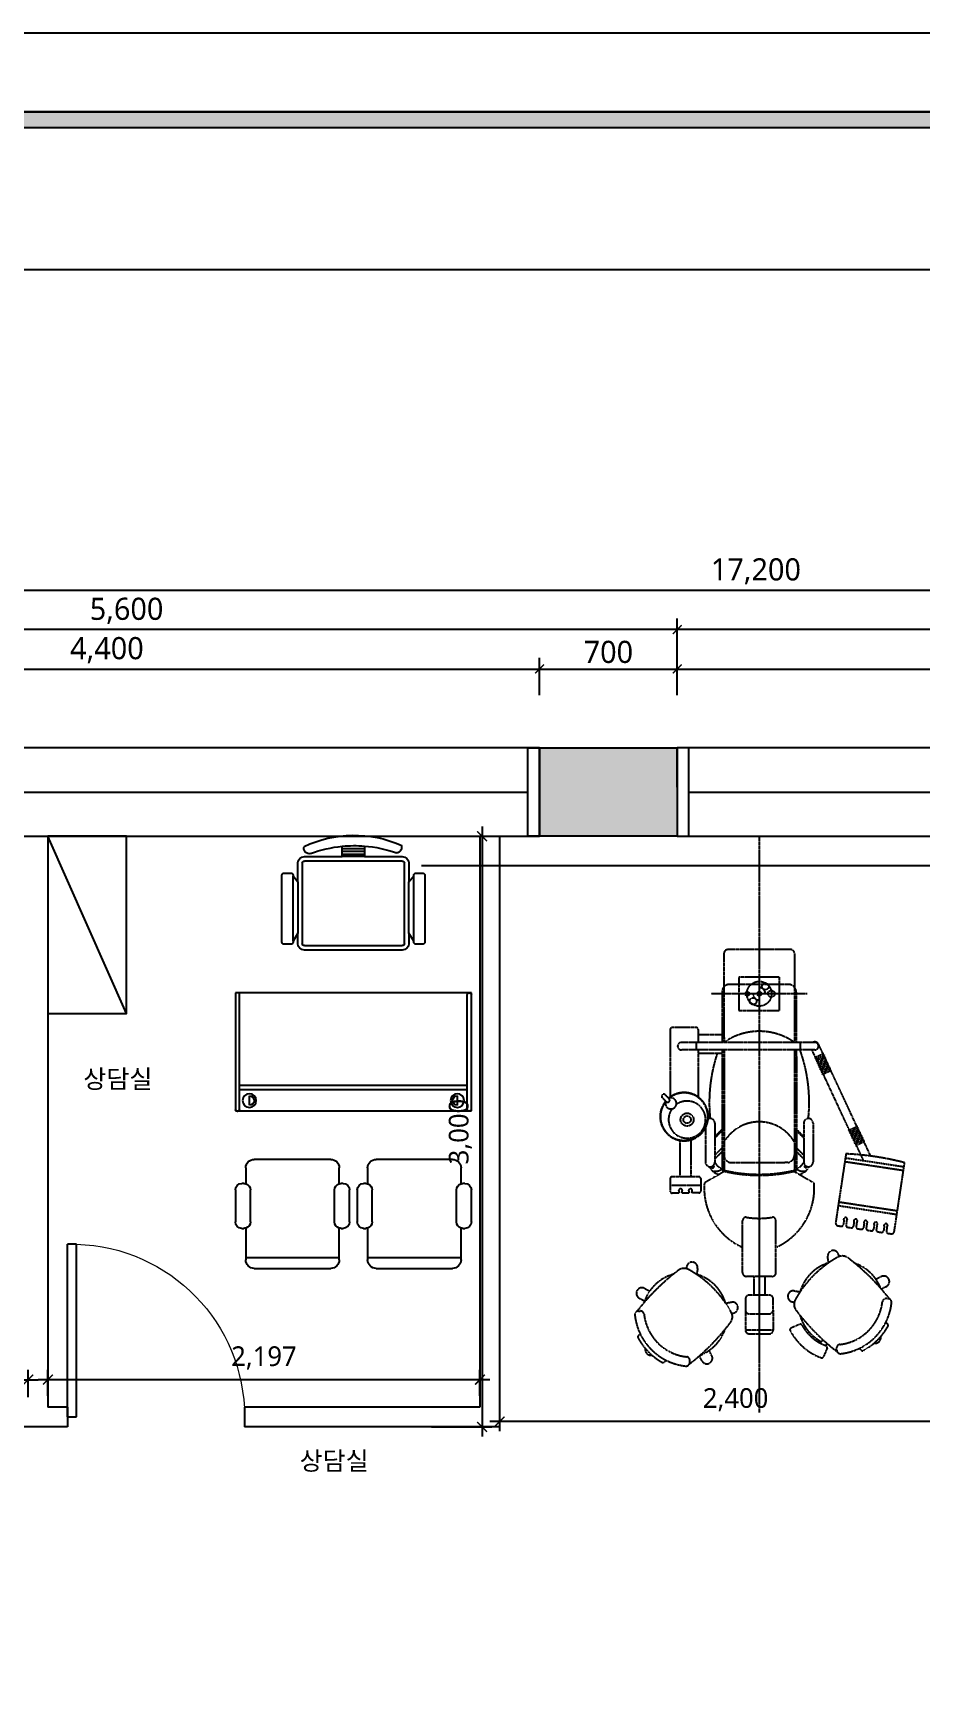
# Model space of a CAD drawing. Header units: metres. Extents: x 11578468 to 47831421, y -58341524 to -14256839.
# Drawn here: x 23752157 to 23756671, y -29064656 to -29056230 of the extents above; entities that cross this region are included whole.
import ezdxf
from ezdxf.enums import TextEntityAlignment as Align

# ---------------------------------------------------------------- set-up
doc = ezdxf.new("R2010")
doc.units = ezdxf.units.M
doc.header["$LTSCALE"] = 50
doc.header["$MEASUREMENT"] = 0
doc.linetypes.add('CENTERX2', pattern=[4, 2.5, -0.5, 0.5, -0.5])
doc.layers.get('0').update_dxf_attribs({"linetype": 'CONTINUOUS'})
doc.layers.get('DEFPOINTS').update_dxf_attribs({"linetype": 'CONTINUOUS'})
for name, color, linetype in [('0-ELC TEXT', 7, 'CONTINUOUS'), ('04_FUR', 6, 'CONTINUOUS'), ('3.기호.계단선', 30, 'CONTINUOUS'), ('FORM(YOURNAME)-1', 1, 'CONTINUOUS'), ('FORM(YOURNAME)-11', 1, 'CONTINUOUS'), ('FUR', 11, 'CONTINUOUS'), ('S-DIM', 7, 'CONTINUOUS'), ('wall', 3, 'CONTINUOUS'), ('WIN', 4, 'CONTINUOUS'), ('WINDOW', 4, 'CONTINUOUS'), ('家具', 251, 'CONTINUOUS'), ('배선', 7, 'CONTINUOUS')]:
    doc.layers.add(name, color=color, linetype=linetype)
for name, color, linetype, lineweight in [('DIM', 7, 'CONTINUOUS', 15), ('ha', 8, 'CONTINUOUS', 5), ('wall2', 3, 'CONTINUOUS', 25)]:
    doc.layers.add(name, color=color, linetype=linetype, lineweight=lineweight)
doc.styles.add('HY 울릉도 L', font='malgun.ttf')
doc.styles.add('N 맑은고딕', font='malgun.ttf')
doc.styles.add('YOURNAME', font='malgun.ttf')
doc.styles.add('맑은 고딕', font='malgun.ttf')
doc.dimstyles.new('JJ IN 45', dxfattribs={"dimscale": 45, "dimtxt": 2.5, "dimasz": 1, "dimexe": 1.25, "dimexo": 1.5, "dimtad": 1, "dimdec": 6, "dimlunit": 6, "dimtxsty": 'N 맑은고딕', "dimblk": 'ARCHTICK', "dimcen": 2.5, "dimclrd": 256, "dimclre": 256, "dimclrt": 256, "dimadec": 0, "dimazin": 0, "dimtfac": 1, "dimtdec": 6, "dimtix": 1, "dimtmove": 0, "dimatfit": 3, "dimldrblk": 'ARCHTICK', "dimfxl": 1, "dimarcsym": 0})
doc.dimstyles.new('사본 50', dxfattribs={"dimscale": 50, "dimtxt": 2, "dimasz": 1, "dimexe": 1, "dimexo": 1, "dimgap": 1, "dimtad": 1, "dimdec": 0, "dimrnd": 0.05, "dimdsep": 46, "dimlunit": 6, "dimtxsty": 'HY 울릉도 L', "dimblk": 'ARCHTICK', "dimcen": 2.5, "dimdle": 1, "dimclrd": 133, "dimclre": 133, "dimclrt": 30, "dimadec": 0, "dimazin": 0, "dimtfac": 1, "dimtdec": 0, "dimtix": 1, "dimtmove": 2, "dimatfit": 3, "dimldrblk": 'ARCHTICK', "dimfxl": 1, "dimlwd": -1, "dimlwe": -1, "dimarcsym": 0})

# ---------------------------------------------------------------- blocks, each defined once
blk = doc.blocks.new('*U357')
at = {"layer": 'WIN', "linetype": 'Continuous'}
blk.add_line((60, -25), (4340, -25), dxfattribs=at)
for points in [[(0, -250), (4400, -250), (4400, 200), (0, 200)], [(0, -250), (60, -250), (60, 200), (0, 200)], [(4400, -250), (4340, -250), (4340, 200), (4400, 200)]]:
    blk.add_lwpolyline(points, close=True, dxfattribs=at)
blk = doc.blocks.new('*U358')
at = {"layer": 'WIN', "linetype": 'Continuous'}
blk.add_line((60, -25), (7040, -25), dxfattribs=at)
for points in [[(0, -250), (7100, -250), (7100, 200), (0, 200)], [(0, -250), (60, -250), (60, 200), (0, 200)], [(7100, -250), (7040, -250), (7040, 200), (7100, 200)]]:
    blk.add_lwpolyline(points, close=True, dxfattribs=at)
blk = doc.blocks.new('_ArchTick')
at = {"color": 0, "linetype": 'ByBlock', "const_width": 0.15}
blk.add_lwpolyline([(-0.5, -0.5), (0.5, 0.5)], dxfattribs=at)
blk = doc.blocks.new('*D398')
at = {"layer": 'DEFPOINTS', "color": 0, "transparency": 16777216}
for p in [(23736002, -29127857), (23731602, -29128057), (23736002, -29128057)]:
    blk.add_point(p, dxfattribs=at)
at = {"layer": 'DIM', "lineweight": -2, "transparency": 16777216}
for p, q in [((23731602, -29127989.5), (23731602, -29127800.8)), ((23731602, -29127857), (23736002, -29127857)), ((23736002, -29127989.5), (23736002, -29127800.8))]:
    blk.add_line(p, q, dxfattribs=at)
at = {"layer": 'DIM', "lineweight": -2, "transparency": 16777216, "xscale": 45, "yscale": 45, "zscale": 45, "rotation": 180}
blk.add_blockref('_ArchTick', (23731602, -29127857), dxfattribs=at)
at = {"layer": 'DIM', "lineweight": -2, "transparency": 16777216, "xscale": 45, "yscale": 45, "zscale": 45}
blk.add_blockref('_ArchTick', (23736002, -29127857), dxfattribs=at)
at = {"layer": 'DIM', "transparency": 16777216, "insert": (23733802, -29127761.3), "char_height": 112.5, "attachment_point": 5, "style": 'N 맑은고딕'}
blk.add_mtext('4,400', dxfattribs=at)
blk = doc.blocks.new('*D399')
at = {"layer": 'DEFPOINTS', "color": 0, "transparency": 16777216}
for p in [(23736702, -29127857), (23736002, -29128057), (23736702, -29128057)]:
    blk.add_point(p, dxfattribs=at)
at = {"layer": 'DIM', "lineweight": -2, "transparency": 16777216}
for p, q in [((23736002, -29127989.5), (23736002, -29127800.8)), ((23736002, -29127857), (23736702, -29127857)), ((23736702, -29127989.5), (23736702, -29127800.8))]:
    blk.add_line(p, q, dxfattribs=at)
at = {"layer": 'DIM', "lineweight": -2, "transparency": 16777216, "xscale": 45, "yscale": 45, "zscale": 45, "rotation": 180}
blk.add_blockref('_ArchTick', (23736002, -29127857), dxfattribs=at)
at = {"layer": 'DIM', "lineweight": -2, "transparency": 16777216, "xscale": 45, "yscale": 45, "zscale": 45}
blk.add_blockref('_ArchTick', (23736702, -29127857), dxfattribs=at)
at = {"layer": 'DIM', "transparency": 16777216, "insert": (23736352, -29127770.8), "char_height": 112.5, "attachment_point": 5, "style": 'N 맑은고딕'}
blk.add_mtext('700', dxfattribs=at)
blk = doc.blocks.new('*D400')
at = {"layer": 'DEFPOINTS', "color": 0, "transparency": 16777216}
for p in [(23743802, -29127857), (23736702, -29128057), (23743802, -29128057)]:
    blk.add_point(p, dxfattribs=at)
at = {"layer": 'DIM', "lineweight": -2, "transparency": 16777216}
for p, q in [((23736702, -29127989.5), (23736702, -29127800.8)), ((23736702, -29127857), (23743802, -29127857)), ((23743802, -29127989.5), (23743802, -29127800.8))]:
    blk.add_line(p, q, dxfattribs=at)
at = {"layer": 'DIM', "lineweight": -2, "transparency": 16777216, "xscale": 45, "yscale": 45, "zscale": 45, "rotation": 180}
blk.add_blockref('_ArchTick', (23736702, -29127857), dxfattribs=at)
at = {"layer": 'DIM', "lineweight": -2, "transparency": 16777216, "xscale": 45, "yscale": 45, "zscale": 45}
blk.add_blockref('_ArchTick', (23743802, -29127857), dxfattribs=at)
at = {"layer": 'DIM', "transparency": 16777216, "insert": (23740252, -29127761), "char_height": 112.5, "attachment_point": 5, "style": 'N 맑은고딕'}
blk.add_mtext('7,100', dxfattribs=at)
blk = doc.blocks.new('*D403')
at = {"layer": 'DEFPOINTS', "color": 0, "transparency": 16777216}
for p in [(23736702, -29127657), (23736702, -29128057), (23745702, -29128057)]:
    blk.add_point(p, dxfattribs=at)
at = {"layer": 'DIM', "lineweight": -2, "transparency": 16777216}
for p, q in [((23736702, -29127989.5), (23736702, -29127600.8)), ((23745702, -29127989.5), (23745702, -29127600.8)), ((23745702, -29127657), (23736702, -29127657))]:
    blk.add_line(p, q, dxfattribs=at)
at = {"layer": 'DIM', "lineweight": -2, "transparency": 16777216, "xscale": 45, "yscale": 45, "zscale": 45, "rotation": 180}
blk.add_blockref('_ArchTick', (23736702, -29127657), dxfattribs=at)
at = {"layer": 'DIM', "lineweight": -2, "transparency": 16777216, "xscale": 45, "yscale": 45, "zscale": 45}
blk.add_blockref('_ArchTick', (23745702, -29127657), dxfattribs=at)
at = {"layer": 'DIM', "transparency": 16777216, "insert": (23741202, -29127561.3), "char_height": 112.5, "attachment_point": 5, "style": 'N 맑은고딕'}
blk.add_mtext('9,000', dxfattribs=at)
blk = doc.blocks.new('*D404')
at = {"layer": 'DEFPOINTS', "color": 0, "transparency": 16777216}
for p in [(23731102, -29127657), (23731102, -29128057), (23736702, -29128057)]:
    blk.add_point(p, dxfattribs=at)
at = {"layer": 'DIM', "lineweight": -2, "transparency": 16777216}
for p, q in [((23731102, -29127989.5), (23731102, -29127600.8)), ((23736702, -29127989.5), (23736702, -29127600.8)), ((23736702, -29127657), (23731102, -29127657))]:
    blk.add_line(p, q, dxfattribs=at)
at = {"layer": 'DIM', "lineweight": -2, "transparency": 16777216, "xscale": 45, "yscale": 45, "zscale": 45, "rotation": 180}
blk.add_blockref('_ArchTick', (23731102, -29127657), dxfattribs=at)
at = {"layer": 'DIM', "lineweight": -2, "transparency": 16777216, "xscale": 45, "yscale": 45, "zscale": 45}
blk.add_blockref('_ArchTick', (23736702, -29127657), dxfattribs=at)
at = {"layer": 'DIM', "transparency": 16777216, "insert": (23733902, -29127561.3), "char_height": 112.5, "attachment_point": 5, "style": 'N 맑은고딕'}
blk.add_mtext('5,600', dxfattribs=at)
blk = doc.blocks.new('*D406')
at = {"layer": 'DEFPOINTS', "color": 0, "transparency": 16777216}
for p in [(23745702, -29127457), (23728502, -29128057), (23745702, -29128057)]:
    blk.add_point(p, dxfattribs=at)
at = {"layer": 'DIM', "lineweight": -2, "transparency": 16777216}
for p, q in [((23728502, -29127989.5), (23728502, -29127400.8)), ((23728502, -29127457), (23745702, -29127457)), ((23745702, -29127989.5), (23745702, -29127400.8))]:
    blk.add_line(p, q, dxfattribs=at)
at = {"layer": 'DIM', "lineweight": -2, "transparency": 16777216, "xscale": 45, "yscale": 45, "zscale": 45, "rotation": 180}
blk.add_blockref('_ArchTick', (23728502, -29127457), dxfattribs=at)
at = {"layer": 'DIM', "lineweight": -2, "transparency": 16777216, "xscale": 45, "yscale": 45, "zscale": 45}
blk.add_blockref('_ArchTick', (23745702, -29127457), dxfattribs=at)
at = {"layer": 'DIM', "transparency": 16777216, "insert": (23737102, -29127361), "char_height": 112.5, "attachment_point": 5, "style": 'N 맑은고딕'}
blk.add_mtext('17,200', dxfattribs=at)
blk = doc.blocks.new('FORM-ELEVATION')
at = {"layer": 'FORM(YOURNAME)-11'}
h = blk.add_hatch(color=256, dxfattribs=at)
h.dxf.hatch_style = 1
h.paths.add_polyline_path([(-10309, 35708), (71691, 35708), (71691, 35508), (-10309, 35508)])
h.paths.add_polyline_path([(-10309, -21492), (71691, -21492), (71691, -21692), (-10309, -21692)])
at = {"layer": 'DEFPOINTS', "color": 158}
blk.add_lwpolyline([(-10309, -21692), (71691, -21692), (71691, 35708), (-10309, 35708)], close=True, dxfattribs=at)
at = {"layer": 'DEFPOINTS'}
blk.add_lwpolyline([(-8309, 33708), (61071, 33708), (61071, -19692), (-8309, -19692)], close=True, dxfattribs=at)
at = {"layer": 'FORM(YOURNAME)-11', "color": 250}
blk.add_lwpolyline([(-11309, -22692), (72691, -22692), (72691, 36708), (-11309, 36708)], close=True, dxfattribs=at)
at = {"layer": 'FORM(YOURNAME)-11'}
blk.add_lwpolyline([(-10309, 35708), (71691, 35708), (71691, 35508), (-10309, 35508)], close=True, dxfattribs=at)
at = {"layer": 'FORM(YOURNAME)-11', "color": 3, "style": 'YOURNAME'}
for tag, height, p in [('1', 451, (71041, -1219)), ('2', 451, (71041, -1863)), ('3', 451, (71041, -3150)), ('4', 451, (71041, -5081)), ('5', 515, (71041, -7398)), ('6', 515, (71041, -9650)), ('7', 515, (71041, -11903)), ('8', 515, (71041, -14155)), ('9', 515, (71041, -16408)), ('10', 515, (66791, -18596)), ('11', 515, (71041, -18660)), ('12', 515, (66791, -20848)), ('13', 515, (71041, -20848))]:
    blk.add_attdef(tag, text='', height=height, dxfattribs=at).set_placement(p, align=Align.MIDDLE_RIGHT)
blk = doc.blocks.new('*D572')
at = {"layer": 'DEFPOINTS', "color": 0, "ltscale": 10, "transparency": 16777216}
for p in [(23754132.3, -29060309.9), (23754132.3, -29063309.9), (23754440, -29063309.9)]:
    blk.add_point(p, dxfattribs=at)
at = {"layer": 'S-DIM', "color": 133, "ltscale": 10, "transparency": 16777216}
for p, q in [((23754440, -29060259.9), (23754440, -29063359.9)), ((23754182.3, -29060309.9), (23754490, -29060309.9)), ((23754182.3, -29063309.9), (23754490, -29063309.9))]:
    blk.add_line(p, q, dxfattribs=at)
at = {"layer": 'S-DIM', "color": 133, "ltscale": 10, "transparency": 16777216, "xscale": 50, "yscale": 50, "zscale": 50}
for p, rotation in [((23754440, -29060309.9), 90), ((23754440, -29063309.9), 270)]:
    blk.add_blockref('_ArchTick', p, dxfattribs=dict(at, rotation=rotation))
at = {"layer": 'S-DIM', "color": 30, "ltscale": 10, "transparency": 16777216, "insert": (23754329.9, -29061809.9), "char_height": 100, "attachment_point": 5, "rotation": 90, "style": 'HY 울릉도 L'}
blk.add_mtext('3,000', dxfattribs=at)
blk = doc.blocks.new('$DorLib2D$00000001')
for p, q in [((0.45, 0.975), (0.5, 0.975)), ((0.45, 0), (0.45, 0.975)), ((0.5, 0), (0.5, 0.975)), ((0.5, 0), (0.45, 0))]:
    blk.add_line(p, q)
at = {"lineweight": 13}
blk.add_arc((0.475, 0), 0.975, 91.46928, 180, dxfattribs=at)
blk = doc.blocks.new('$plan$00002539')
at = {"layer": 'FUR', "color": 251}
for p, q in [((581.9, 600), (970.6, 600)), ((1201.4, 600), (1590.1, 600)), ((538.4, 395.7), (538.4, 556.6)), ((538.4, 545.7), (1014.1, 545.7)), ((1014.1, 556.6), (1014.1, 395.7)), ((1157.9, 395.7), (1157.9, 556.6)), ((1157.9, 545.7), (1633.6, 545.7)), ((1633.6, 556.6), (1633.6, 395.7)), ((486, 201.5), (486, 364.4)), ((518.6, 396.9), (529.4, 396.9)), ((562, 364.4), (562, 201.5)), ((990.5, 364.4), (990.5, 201.5)), ((1023.1, 396.9), (1033.9, 396.9)), ((1066.5, 364.4), (1066.5, 201.5)), ((1105.5, 201.5), (1105.5, 364.4)), ((1138.1, 396.9), (1148.9, 396.9)), ((1181.5, 364.4), (1181.5, 201.5)), ((1610, 364.4), (1610, 201.5)), ((1642.6, 396.9), (1653.4, 396.9)), ((1686, 364.4), (1686, 201.5)), ((529.4, 168.9), (518.6, 168.9)), ((538.4, 89.6), (538.4, 170.2)), ((1014.1, 170.2), (1014.1, 89.6)), ((1033.9, 168.9), (1023.1, 168.9)), ((1023.1, 168.9), (1023.1, 168.9)), ((1148.9, 168.9), (1138.1, 168.9)), ((1157.9, 89.6), (1157.9, 170.2)), ((1633.6, 170.2), (1633.6, 89.6)), ((1653.4, 168.9), (1642.6, 168.9)), ((970.6, 46.2), (581.9, 46.2)), ((1590.1, 46.2), (1201.4, 46.2)), ((485.9, -800), (485.9, -200)), ((485.9, -200), (1685.9, -200)), ((494.6, -199), (499, -199)), ((507.6, -207.7), (507.6, -799)), ((557.3, -228.3), (557.3, -276.1)), ((1614.6, -228.3), (1614.6, -276.1)), ((1664.2, -207.7), (1664.2, -790.3)), ((1677.2, -199), (1672.9, -199)), ((1685.9, -200), (1685.9, -800)), ((507.6, -308.6), (1664.2, -308.6)), ((507.6, -330.3), (1664.2, -330.3)), ((582.8, -800), (485.9, -800)), ((582.8, -800), (485.9, -800)), ((1685.9, -800), (582.8, -800)), ((582.8, -800), (582.8, -800)), ((1672.9, -799), (1677.2, -799)), ((722.5, -1057.8), (722.5, -1396.9)), ((767.7, -1046.5), (733.8, -1046.5)), ((779, -1061.9), (779, -1057.8)), ((803.3, -1102), (779, -1061.9)), ((779, -1061.9), (779, -1393.5)), ((803.3, -1050.7), (803.3, -1102)), ((825.9, -1457.7), (825.9, -1050.7)), ((1334.6, -1016.8), (837.2, -1016.8)), ((837.2, -1039.4), (1334.6, -1039.4)), ((1345.9, -1050.7), (1345.9, -1457.7)), ((1368.5, -1102), (1368.5, -1050.7)), ((1392.9, -1061.9), (1368.5, -1102)), ((1392.9, -1057.8), (1392.9, -1061.9)), ((1392.9, -1061.9), (1392.9, -1393.5)), ((1438.1, -1046.5), (1404.2, -1046.5)), ((1449.4, -1396.9), (1449.4, -1057.8)), ((803.3, -1363.5), (803.3, -1102)), ((1368.5, -1102), (1368.5, -1363.5)), ((733.8, -1408.2), (767.7, -1408.2)), ((779, -1393.5), (803.3, -1363.5)), ((779, -1396.9), (779, -1393.5)), ((803.3, -1363.5), (803.3, -1457.7)), ((1368.5, -1457.7), (1368.5, -1363.5)), ((1368.5, -1363.5), (1392.9, -1393.5)), ((1392.9, -1393.5), (1392.9, -1396.9)), ((1404.2, -1408.2), (1438.1, -1408.2)), ((1334.6, -1469), (837.2, -1469)), ((837.2, -1491.6), (1029.3, -1491.6)), ((1142.6, -1491.6), (1029.3, -1491.6)), ((1029.3, -1491.6), (1029.3, -1544.5)), ((1142.6, -1503.1), (1029.3, -1503.1)), ((1142.6, -1545.4), (1142.6, -1491.6)), ((1142.6, -1491.6), (1334.6, -1491.6)), ((1142.6, -1518.5), (1029.3, -1518.5)), ((1142.6, -1531.5), (1029.3, -1531.5))]:
    blk.add_line(p, q, dxfattribs=at)
for centre in [(557.3, -252.2), (1614.6, -252.2)]:
    blk.add_circle(centre, 34.7, dxfattribs=at)
for centre, radius, start, end in [((581.9, 556.6), 43.4, 90, 180), ((970.6, 556.6), 43.4, 0, 90), ((1201.4, 556.6), 43.4, 90, 180), ((1590.1, 556.6), 43.4, 0, 90), ((518.6, 364.4), 32.6, 90, 180), ((529.4, 364.4), 32.6, 73.9721, 90), ((529.4, 364.4), 32.6, 0, 73.9721), ((1023.1, 364.4), 32.6, 106.0279, 180), ((1023.1, 364.4), 32.6, 90, 106.0279), ((1033.9, 364.4), 32.6, 0, 90), ((1138.1, 364.4), 32.6, 90, 180), ((1148.9, 364.4), 32.6, 73.9721, 90), ((1148.9, 364.4), 32.6, 0, 73.9721), ((1642.6, 364.4), 32.6, 106.0279, 180), ((1642.6, 364.4), 32.6, 90, 106.0279), ((1653.4, 364.4), 32.6, 0, 90), ((518.6, 201.5), 32.6, 180, 270), ((529.4, 201.5), 32.6, 270, 286.0279), ((529.4, 201.5), 32.6, 286.0279, 0), ((1023.1, 201.5), 32.6, 180, 253.9721), ((1023.1, 201.5), 32.6, 253.9721, 270), ((1033.9, 201.5), 32.6, 270, 0), ((1138.1, 201.5), 32.6, 180, 270), ((1148.9, 201.5), 32.6, 270, 286.0279), ((1148.9, 201.5), 32.6, 286.0279, 0), ((1642.6, 201.5), 32.6, 180, 253.9721), ((1642.6, 201.5), 32.6, 253.9721, 270), ((1653.4, 201.5), 32.6, 270, 0), ((581.9, 89.6), 43.4, 180, 270), ((970.6, 89.6), 43.4, 270, 0), ((1201.4, 89.6), 43.4, 180, 270), ((1590.1, 89.6), 43.4, 270, 0), ((494.6, -207.7), 8.69, 90, 180), ((499, -207.7), 8.69, 0, 90), ((557.3, -252.2), 23.9, 270, 90), ((1614.6, -252.2), 23.9, 90, 270), ((1672.9, -207.7), 8.69, 90, 180), ((1677.2, -207.7), 8.69, 0, 90), ((1672.9, -790.3), 8.69, 180, 270), ((1677.2, -790.3), 8.69, 270, 0), ((733.8, -1057.8), 11.3, 90, 180), ((767.7, -1057.8), 11.3, 0, 90), ((837.2, -1050.7), 33.9, 90, 180), ((837.2, -1050.7), 11.3, 90, 180), ((1334.6, -1050.7), 33.9, 0, 90), ((1334.6, -1050.7), 11.3, 0, 90), ((1404.2, -1057.8), 11.3, 90, 180), ((1438.1, -1057.8), 11.3, 0, 90), ((733.8, -1396.9), 11.3, 180, 270), ((767.7, -1396.9), 11.3, 270, 0), ((1404.2, -1396.9), 11.3, 180, 270), ((1438.1, -1396.9), 11.3, 270, 0), ((837.2, -1457.7), 33.9, 180, 270), ((837.2, -1457.7), 11.3, 180, 270), ((862.3, -1535.1), 28.4, 77.62575, 197.80474), ((1091.3, -907.2), 640.3, 249.62367, 264.44455), ((1091.3, -907.2), 640.3, 274.59443, 289.50859), ((1304.2, -1537.9), 27.2, 332.46732, 88.06456), ((1334.6, -1457.7), 33.9, 270, 0), ((1334.6, -1457.7), 11.3, 270, 0), ((1089.1, -999), 601, 245.0156, 293.44692), ((1091.3, -907.2), 640.3, 264.44455, 274.59443)]:
    blk.add_arc(centre, radius, start, end, dxfattribs=at)
blk = doc.blocks.new('*D558')
at = {"layer": 'DEFPOINTS', "color": 0, "ltscale": 10, "transparency": 16777216}
for p in [(23752132.3, -29063070.4), (23749932.3, -29063209.9), (23752132.3, -29063209.9)]:
    blk.add_point(p, dxfattribs=at)
at = {"layer": 'wall2', "color": 133, "ltscale": 10, "transparency": 16777216}
for p, q in [((23749882.3, -29063070.4), (23752182.3, -29063070.4)), ((23749932.3, -29063159.9), (23749932.3, -29063020.4)), ((23752132.3, -29063159.9), (23752132.3, -29063020.4))]:
    blk.add_line(p, q, dxfattribs=at)
at = {"layer": 'wall2', "color": 133, "ltscale": 10, "transparency": 16777216, "xscale": 50, "yscale": 50, "zscale": 50, "rotation": 180}
blk.add_blockref('_ArchTick', (23749932.3, -29063070.4), dxfattribs=at)
at = {"layer": 'wall2', "color": 133, "ltscale": 10, "transparency": 16777216, "xscale": 50, "yscale": 50, "zscale": 50}
blk.add_blockref('_ArchTick', (23752132.3, -29063070.4), dxfattribs=at)
at = {"layer": 'wall2', "color": 30, "ltscale": 10, "transparency": 16777216, "insert": (23751032.3, -29062960.4), "char_height": 100, "attachment_point": 5, "style": 'HY 울릉도 L'}
blk.add_mtext('2,200', dxfattribs=at)
blk = doc.blocks.new('*D559')
at = {"layer": 'DEFPOINTS', "color": 0, "ltscale": 10, "transparency": 16777216}
for p in [(23752232.3, -29063070.4), (23752232.3, -29063202.6), (23754429.3, -29063202.6)]:
    blk.add_point(p, dxfattribs=at)
at = {"layer": 'wall2', "color": 133, "ltscale": 10, "transparency": 16777216}
for p, q in [((23754479.3, -29063070.4), (23752182.3, -29063070.4)), ((23752232.3, -29063152.6), (23752232.3, -29063020.4)), ((23754429.3, -29063152.6), (23754429.3, -29063020.4))]:
    blk.add_line(p, q, dxfattribs=at)
at = {"layer": 'wall2', "color": 133, "ltscale": 10, "transparency": 16777216, "xscale": 50, "yscale": 50, "zscale": 50, "rotation": 180}
blk.add_blockref('_ArchTick', (23752232.3, -29063070.4), dxfattribs=at)
at = {"layer": 'wall2', "color": 133, "ltscale": 10, "transparency": 16777216, "xscale": 50, "yscale": 50, "zscale": 50}
blk.add_blockref('_ArchTick', (23754429.3, -29063070.4), dxfattribs=at)
at = {"layer": 'wall2', "color": 30, "ltscale": 10, "transparency": 16777216, "insert": (23753330.8, -29062960.1), "char_height": 100, "attachment_point": 5, "style": 'HY 울릉도 L'}
blk.add_mtext('2,197', dxfattribs=at)
blk = doc.blocks.new('rtyutut')
at = {"layer": '家具', "linetype": 'CENTERX2', "ltscale": 0.01}
for p, q in [((425185.6, -946947.7), (425230.6, -946649.4)), ((425204.2, -946950.5), (425249.2, -946652.2)), ((425560, -946699), (425210.5, -946646.3)), ((425409.3, -946981.4), (425454.3, -946683.1)), ((425428, -946984.2), (425472.9, -946685.9)), ((425536.5, -946736), (425558.3, -946739.3)), ((425536.5, -946736), (425540.2, -946736.5)), ((425569.1, -946731.4), (425571.6, -946714.4)), ((425839.5, -946739.3), (425851.3, -946762.1)), ((425901.3, -946730.7), (425900.9, -946740.2)), ((426021.3, -946742.2), (426030.4, -946733.1)), ((425177.3, -946818.5), (424609, -947083.5)), ((425526.7, -946801.3), (425530.3, -946801.8)), ((425526.7, -946801.3), (425548.5, -946804.6)), ((425528.8, -946787.3), (425532.4, -946787.8)), ((425528.8, -946787.3), (425550.6, -946790.6)), ((425534.4, -946750), (425556.2, -946753.3)), ((425534.4, -946750), (425538, -946750.5)), ((425553.6, -946833.9), (425556.4, -946815.3)), ((425561.3, -946782.7), (425564.2, -946764)), ((425789.2, -946765.2), (425803, -946792)), ((425195.2, -946857), (424636.8, -947117.4)), ((425046, -946931.8), (425024, -946884.8)), ((425054.5, -946927.8), (425032.6, -946880.8)), ((425063.1, -946923.8), (425041.1, -946876.8)), ((425071.6, -946919.8), (425049.7, -946872.8)), ((425080.1, -946915.8), (425058.2, -946868.8)), ((425088.7, -946911.9), (425066.8, -946864.9)), ((425097.2, -946907.9), (425075.3, -946860.9)), ((425105.8, -946903.9), (425083.9, -946856.9)), ((425114.3, -946899.9), (425092.4, -946852.9)), ((425122.9, -946895.9), (425101, -946848.9)), ((425511.3, -946903.8), (425514.9, -946904.4)), ((425511.3, -946903.8), (425533, -946907.1)), ((425513.4, -946889.8), (425517, -946890.4)), ((425513.4, -946889.8), (425535.1, -946893.1)), ((425519, -946852.5), (425522.6, -946853.1)), ((425519, -946852.5), (425540.8, -946855.8)), ((425521.1, -946838.6), (425524.7, -946839.1)), ((425521.1, -946838.6), (425542.9, -946841.9)), ((425545.9, -946885.2), (425548.7, -946866.6)), ((426153.5, -946876.7), (426162.7, -946867.5)), ((425165.6, -946944.7), (425515, -946997.4)), ((425503.5, -946955.1), (425507.1, -946955.6)), ((425503.5, -946955.1), (425525.3, -946958.4)), ((425505.6, -946941.1), (425509.2, -946941.7)), ((425505.6, -946941.1), (425527.4, -946944.4)), ((425530.8, -946985.1), (425533.2, -946969.1)), ((425538.1, -946936.5), (425541, -946917.9)), ((425687.3, -946980.6), (425680.2, -946981.7)), ((426162.6, -946992.1), (426153.2, -946992.5)), ((424676.4, -947104.1), (424654.4, -947057.1)), ((424684.9, -947100.1), (424663, -947053.1)), ((424693.5, -947096.2), (424671.5, -947049.2)), ((424702, -947092.2), (424680.1, -947045.2)), ((424710.5, -947088.2), (424688.6, -947041.2)), ((424719.1, -947084.2), (424697.2, -947037.2)), ((424727.6, -947080.2), (424705.7, -947033.2)), ((424736.2, -947076.2), (424714.3, -947029.2)), ((424744.7, -947072.3), (424722.8, -947025.3)), ((424753.3, -947068.3), (424731.4, -947021.3)), ((424761.8, -947064.3), (424739.9, -947017.3)), ((425719, -947032.7), (425689.3, -947037.6)), ((426126.3, -947076.7), (426111.5, -947061.9)), ((426138.8, -947049.1), (426129.6, -947040)), ((426139.9, -947045.9), (426131.2, -947041.5)), ((426152.5, -947040.6), (426195.9, -947059.2)), ((424352.1, -947142), (424352.1, -947629.2)), ((424599.1, -947102.7), (424599.1, -947781.6)), ((424636.8, -947102.7), (424636.8, -947781.6)), ((425009.3, -947112.2), (425207.3, -947112.2)), ((425009.3, -947159.3), (425207.3, -947159.3)), ((425040.4, -947197), (425078.1, -947159.3)), ((425047.1, -947197), (425084.8, -947159.3)), ((425134.7, -947197), (425172.4, -947159.3)), ((425153.6, -947197), (425191.3, -947159.3)), ((425254.1, -947208.8), (425313.1, -947106.6)), ((426114.5, -947096.5), (426106, -947092.2)), ((424127.7, -947225.3), (424127.7, -947545.9)), ((424146.5, -947206.5), (424314.2, -947206.5)), ((424304.9, -947230.5), (424304.9, -947541)), ((424314.2, -947206.5), (424599.1, -947206.5)), ((424344.5, -947197), (424599.1, -947197)), ((424599.1, -947178.2), (424636.8, -947178.2)), ((424636.8, -947197), (425251.3, -947197)), ((424636.8, -947206.5), (425104.7, -947206.5)), ((425104.7, -947206.5), (425248.7, -947206.5)), ((425210.1, -947240.1), (425210.1, -947531.3)), ((425861.5, -947208.2), (425866, -947178.4)), ((425917.4, -947216.8), (425918.8, -947207.6)), ((426031.6, -947180.5), (426050.3, -947223.9)), ((424436.9, -947281.9), (424267.2, -947281.9)), ((424267.2, -947281.9), (424267.2, -947489.3)), ((424352.1, -947291.3), (424352.1, -947480)), ((424436.9, -947489.3), (424436.9, -947281.9)), ((425768.8, -947300.8), (425505.5, -947300.8)), ((425787.6, -947319.6), (425787.6, -947451.6)), ((425958.7, -947314.9), (425902.1, -947314.9)), ((425958.7, -947314.9), (426060.6, -947314.9)), ((426060.6, -947314.9), (426060.6, -947456.3)), ((423552.1, -947385.6), (426478.9, -947385.6)), ((424257.7, -947385.6), (424446.4, -947385.6)), ((425502.3, -947385.6), (426059.5, -947385.6)), ((425787.6, -947357.3), (425883.3, -947357.3)), ((425787.6, -947413.9), (425883.3, -947413.9)), ((425883.3, -947333.8), (425883.3, -947437.5)), ((425977.6, -947437.5), (425977.6, -947333.8)), ((426079.5, -947437.5), (426079.5, -947333.8)), ((424267.2, -947489.3), (424436.9, -947489.3)), ((425768.8, -947470.5), (425505.5, -947470.5)), ((425902.1, -947456.3), (425958.7, -947456.3)), ((425958.7, -947456.3), (426060.6, -947456.3)), ((424146.5, -947564.8), (424312, -947564.8)), ((424312, -947564.8), (424599.1, -947564.8)), ((424336.5, -947574.2), (424599.1, -947574.2)), ((424561.4, -947574.2), (424561.4, -947696.8)), ((424636.8, -947564.8), (425104.7, -947564.8)), ((424636.8, -947574.2), (425251.3, -947574.2)), ((424655.7, -947574.2), (424655.7, -947696.8)), ((425040.4, -947574.2), (425078.1, -947611.9)), ((425047.1, -947574.2), (425084.8, -947611.9)), ((425104.7, -947564.8), (425248.7, -947564.8)), ((425134.7, -947574.2), (425172.4, -947611.9)), ((425153.6, -947574.2), (425191.3, -947611.9)), ((425254.1, -947562.4), (425313.1, -947664.6)), ((425923.3, -947556.9), (425918.5, -947527.1)), ((425975.5, -947525.2), (425974.3, -947518)), ((425009.3, -947611.9), (425207.3, -947611.9)), ((425033.4, -947659.1), (425207.3, -947659.1)), ((426190.8, -947627.1), (426164, -947640.9)), ((424523.7, -947706.2), (424523.7, -947828.8)), ((424533.1, -947696.8), (424599.1, -947696.8)), ((424599.1, -947706.2), (424636.8, -947706.2)), ((424636.8, -947696.8), (424876.2, -947696.8)), ((425093.8, -947732.8), (425281.3, -947732.8)), ((425281.3, -947692.9), (425281.3, -947829.3)), ((425290.7, -947683.4), (425354.6, -947683.2)), ((425326.3, -947683.3), (425326.8, -947838.6)), ((425358.6, -947728.5), (425362.3, -947728.4)), ((425358.7, -947742.6), (425362.3, -947742.6)), ((425364, -947692.6), (425364.1, -947726.5)), ((425364.2, -947744.5), (425364.3, -947777.1)), ((425747.9, -947699.3), (425777.6, -947703.9)), ((426216.7, -947677.4), (426191.5, -947690.4)), ((426225.3, -947739.1), (426215.9, -947738.8)), ((425096.9, -947789.4), (425281.3, -947789.4)), ((425358.8, -947779), (425362.4, -947779)), ((425358.8, -947793.1), (425362.5, -947793.1)), ((425364.4, -947795), (425364.5, -947828.9)), ((425739.3, -947755.3), (425748.4, -947756.7)), ((424533.1, -947838.2), (424876.2, -947838.2)), ((424885.1, -947844), (424865.1, -947864)), ((424899.8, -947858.7), (424879.7, -947878.7)), ((425290.8, -947838.8), (425355.1, -947838.4)), ((426213.9, -947859.2), (426222.9, -947868.2)), ((425848.4, -947969.5), (425862.2, -947942.7)), ((425898.7, -947995.4), (425912.5, -947968.6)), ((425964, -948000.5), (425963.6, -947991)), ((426079.4, -947991.4), (426088.5, -948000.6))]:
    blk.add_line(p, q, dxfattribs=at)
for centre, radius in [((424352.1, -947385.6), 62.9), ((424352.1, -947324.3), 17.2), ((424314.3, -947354.5), 17.2), ((424352.1, -947385.6), 10.8), ((424389.8, -947416.7), 17.2), ((424352.1, -947446.9), 10.8), ((424991.3, -947752.5), 33), ((424991.3, -947752.5), 18.9)]:
    blk.add_circle(centre, radius, dxfattribs=at)
for centre, radius, start, end in [((426584.6, -947006.1), 1420.4, 165.32787, 177.52206), ((425529.3, -946742.1), 9.43, 39.98277, 302.80201), ((425559.8, -946730), 9.43, 261.38458, 351.42497), ((425557.6, -946712.9), 14.1, 354.07747, 79.98935), ((426595.6, -947616.8), 1130.8, 127.74452, 142.89408), ((425814.4, -946752.3), 28.3, 27.26154, 207.26154), ((425919.7, -946741), 18.9, 177.64231, 263.54627), ((425920.1, -946731.5), 18.9, 83.68774, 177.64231), ((425890.1, -947003.3), 292.3, 6.31226, 83.68774), ((426037, -946739.8), 9.43, 60.84732, 135), ((425890.1, -947003.3), 311.2, 28.17646, 60.84732), ((425521.6, -946793.3), 9.43, 39.98277, 302.80201), ((425547.1, -946813.9), 9.43, 351.42497, 81.38458), ((425552, -946781.3), 9.43, 261.38458, 351.42497), ((425554.8, -946762.6), 9.43, 351.42497, 81.38458), ((425926.7, -946970.2), 216.9, 112.58069, 160.91759), ((425890.1, -947003.3), 245.2, 6.45373, 83.54627), ((426099.2, -946796), 28.3, 348.68025, 100.79535), ((425506.2, -946895.9), 9.43, 39.98277, 302.80201), ((425513.9, -946844.6), 9.43, 39.98277, 302.80201), ((425531.6, -946916.4), 9.43, 351.42497, 81.38458), ((425536.6, -946883.8), 9.43, 261.38457, 351.42497), ((425539.4, -946865.2), 9.43, 351.42497, 81.38458), ((425544.3, -946832.5), 9.43, 261.38458, 351.42497), ((426156, -946860.8), 9.43, 315, 28.17646), ((425498.4, -946947.2), 9.43, 39.98277, 302.80201), ((425516.8, -946983.3), 14.1, 262.86059, 352.86026), ((425523.9, -946967.7), 9.43, 351.42497, 81.38459), ((425528.8, -946935.1), 9.43, 261.38459, 351.42497), ((425684.7, -947009.6), 28.3, 99.26154, 279.26154), ((425731.4, -946963.1), 47.1, 142.89408, 208.79759), ((426173, -946720.4), 551, 208.79759, 241.20241), ((425276.5, -946297.7), 1130.8, 307.10592, 322.25548), ((426152.4, -946973.6), 18.9, 186.45373, 272.35769), ((426161.8, -946973.2), 18.9, 272.35769, 6.31226), ((425926.7, -946970.2), 216.9, 196.72134, 254.08434), ((425926.7, -946970.2), 216.9, 285.58412, 332.67832), ((425926.7, -946970.2), 226.3, 298.81205, 340.41104), ((425926.7, -946970.2), 292.3, 297.89306, 339.79002), ((426148.8, -947049.2), 9.43, 66.68894, 160.41104), ((426192.1, -947067.9), 9.43, 339.79002, 66.68894), ((424618, -947102.7), 21.2, 115, 207.26604), ((424618, -947102.7), 18.9, 90, 180), ((424618, -947102.7), 18.9, 0, 90), ((424904.7, -947924.9), 793.3, 84.13608, 109.73261), ((425009.3, -947135.8), 23.6, 90, 270), ((425207.3, -947135.8), 23.6, 270, 90), ((425177.1, -947220.7), 68.4, 21.36345, 63.76639), ((425229.9, -947149.5), 6.22, 215.42758, 85.87159), ((425203.1, -947195.6), 68.4, 12.06886, 66.20147), ((425207, -947163.4), 46.8, 316.21643, 21.42814), ((425340, -947434), 328.4, 23.9286, 94.69154), ((424146.5, -947225.3), 18.9, 90.00103, 179.99742), ((424345.2, -947237.9), 40.9, 89.0396, 169.48323), ((424854.5, -947385.6), 311.9, 144.94886, 215.05114), ((425210.1, -947385.6), 207.4, 120.27264, 239.72736), ((425169.9, -947247.4), 40.9, 10.31103, 90.9604), ((424487.5, -947385.6), 782, 346.75102, 13.23887), ((424487.5, -947385.6), 786.7, 346.12555, 13.86437), ((425889.4, -947212.5), 28.3, 171.26154, 351.26154), ((425930.3, -947161.9), 47.1, 241.20241, 307.10592), ((426040.3, -947176.7), 9.43, 118.81205, 203.31106), ((426059, -947220.2), 9.43, 203.31106, 297.89306), ((425505.5, -947319.6), 18.9, 90, 180), ((425106.4, -947385.6), 386.6, 349.77841, 10.22159), ((425768.8, -947319.6), 18.9, 0, 90), ((425902.1, -947333.8), 18.9, 90, 180), ((425958.7, -947333.8), 18.9, 0, 90), ((426060.6, -947333.8), 18.9, 0, 90), ((424352.1, -947385.6), 31.5, 90, 180), ((424352.1, -947385.6), 31.5, 270, 0), ((425340, -947337.3), 328.4, 265.30846, 336.0714), ((425505.5, -947451.6), 18.9, 180, 270), ((425768.8, -947451.6), 18.9, 270, 0), ((425902.1, -947437.5), 18.9, 180, 270), ((425946.4, -947522.6), 28.3, 9.26154, 189.26154), ((425958.7, -947437.5), 18.9, 270, 0), ((426060.6, -947437.5), 18.9, 270, 0), ((424146.5, -947545.9), 18.9, 179.99742, 270.00099), ((424340.9, -947538.4), 36.1, 184.11959, 262.95924), ((425169.9, -947523.9), 40.9, 269.0396, 349.58675), ((425177.1, -947550.6), 68.4, 296.23361, 338.63655), ((425207, -947607.8), 46.8, 338.57186, 43.78357), ((426235.7, -948010.9), 551, 118.79759, 151.20241), ((425985.9, -947764.5), 216.9, 106.72134, 164.08434), ((425993, -947569.3), 47.1, 52.89408, 118.79759), ((425339.2, -948433.5), 1130.8, 37.74452, 52.89408), ((425985.9, -947764.5), 216.9, 21.02795, 70.91759), ((424904.7, -946846.4), 793.3, 251.7081, 275.86392), ((424976.3, -947767.5), 122.6, 229.85807, 220.15026), ((424976.3, -947767.5), 120.7, 231.74102, 218.25652), ((424991.3, -947752.5), 94.3, 234.52319, 215.47479), ((425009.3, -947635.5), 23.6, 90, 205.05762), ((425207.3, -947635.5), 23.6, 270, 90), ((425229.9, -947621.8), 6.22, 274.12841, 144.57242), ((425203.1, -947575.6), 68.4, 293.79853, 347.92902), ((426203.8, -947652.2), 28.3, 297.26154, 117.26154), ((424533.1, -947706.2), 9.43, 90, 180), ((425290.7, -947692.9), 9.43, 90.20822, 180), ((425352.4, -947735.5), 9.43, 48.79544, 311.61468), ((425354.6, -947692.6), 9.43, 0.20506, 90.20506), ((425362.3, -947726.6), 1.89, 270.20506, 0.20506), ((425362.3, -947744.5), 1.89, 0.20506, 90.20506), ((425743.6, -947727.3), 28.3, 81.26154, 261.26154), ((425794.1, -947768.1), 47.1, 151.20241, 217.10592), ((426215.1, -947757.6), 18.9, 87.64231, 173.54627), ((426224.5, -947758), 18.9, 353.68774, 87.64231), ((424533.1, -947828.8), 9.43, 180, 270), ((424618, -947781.6), 18.9, 180, 270), ((424618, -947781.6), 18.9, 270, 0), ((424908.8, -947834.9), 28.3, 246.53399, 203.51361), ((425290.7, -947829.3), 9.43, 180, 270.30046), ((425352.6, -947786.1), 9.43, 48.79544, 311.61468), ((425355.1, -947829), 9.43, 270.30362, 0.30362), ((425362.4, -947777.1), 1.89, 270.20506, 0.20506), ((425362.5, -947795), 1.89, 0.20506, 90.20506), ((426658.3, -947114.4), 1130.8, 217.10592, 232.25548), ((425985.9, -947764.5), 216.9, 195.58412, 252.4806), ((425952.7, -947727.9), 245.2, 276.45373, 353.54627), ((425952.7, -947727.9), 292.3, 276.31226, 353.68774), ((424872.4, -947871.4), 10.4, 135, 315), ((424892.4, -947851.4), 10.4, 315, 135), ((425952.7, -947727.9), 311.2, 298.17646, 330.84732), ((426216.2, -947874.9), 9.43, 330.84732, 45), ((425873.6, -947982.5), 28.3, 152.73846, 332.73846), ((425982.4, -947990.3), 18.9, 96.45373, 182.35769), ((425982.8, -947999.7), 18.9, 182.35769, 276.31226), ((426095.2, -947993.9), 9.43, 225, 298.17646), ((426160, -947937.1), 28.3, 258.68025, 10.79535)]:
    blk.add_arc(centre, radius, start, end, dxfattribs=at)
blk = doc.blocks.new('*D561')
at = {"layer": 'DEFPOINTS', "color": 0, "ltscale": 10, "transparency": 16777216}
for p in [(23754529.3, -29062590.9), (23756929.3, -29062590.9), (23754529.3, -29063282.7)]:
    blk.add_point(p, dxfattribs=at)
at = {"layer": 'wall2', "color": 133, "ltscale": 10, "transparency": 16777216}
for p, q in [((23754529.3, -29062640.9), (23754529.3, -29063332.7)), ((23756929.3, -29062640.9), (23756929.3, -29063332.7)), ((23756979.3, -29063282.7), (23754479.3, -29063282.7))]:
    blk.add_line(p, q, dxfattribs=at)
at = {"layer": 'wall2', "color": 133, "ltscale": 10, "transparency": 16777216, "xscale": 50, "yscale": 50, "zscale": 50, "rotation": 180}
blk.add_blockref('_ArchTick', (23754529.3, -29063282.7), dxfattribs=at)
at = {"layer": 'wall2', "color": 133, "ltscale": 10, "transparency": 16777216, "xscale": 50, "yscale": 50, "zscale": 50}
blk.add_blockref('_ArchTick', (23756929.3, -29063282.7), dxfattribs=at)
at = {"layer": 'wall2', "color": 30, "ltscale": 10, "transparency": 16777216, "insert": (23755729.3, -29063172.7), "char_height": 100, "attachment_point": 5, "style": 'HY 울릉도 L'}
blk.add_mtext('2,400', dxfattribs=at)
blk = doc.blocks.new('sdagdgds')
at = {"layer": 'ha', "transparency": 33554687}
h = blk.add_hatch(color=256, dxfattribs=at)
h.dxf.hatch_style = 1
h.paths.add_polyline_path([(23725502, -29128457), (23728302, -29128457), (23728302, -29132607), (23728502, -29132607), (23728502, -29128257), (23728302, -29128257), (23725302, -29128257), (23725302, -29132557), (23725502, -29132557)])
h.paths.add_polyline_path([(23728502, -29133657), (23728302, -29133657), (23728302, -29133757), (23725502, -29133757), (23725502, -29133657), (23725302, -29133657), (23725302, -29133757), (23724848.0976572, -29133757), (23724752, -29133757), (23724752, -29136507), (23725152, -29136507), (23725152, -29137657), (23725352, -29137657), (23725352, -29137507), (23727752, -29137507), (23727952, -29137507), (23727952, -29137307), (23725352, -29137307), (23725352, -29136507), (23727052, -29136507), (23727052, -29136707), (23727252, -29136707), (23727252, -29136507), (23727252, -29135757), (23727252, -29135707), (23727052, -29135707), (23727052, -29135757), (23727052, -29136307), (23725352, -29136307), (23724952, -29136307), (23724952, -29133957), (23727052, -29133957), (23727052, -29134507), (23727252, -29134507), (23727252, -29133957), (23728502, -29133957)])
h.paths.add_polyline_path([(23727952, -29138607), (23727752, -29138607), (23727752, -29139637), (23725352, -29139637), (23725352, -29139457), (23725152, -29139457), (23725152, -29140057), (23725352, -29140057), (23725352, -29139837), (23727752, -29139837), (23727752, -29139907), (23727952, -29139907), (23727952, -29139837)])
h.paths.add_polyline_path([(23727952, -29141007), (23727752, -29141007), (23727752, -29142007), (23725352, -29142007), (23725352, -29141857), (23725152, -29141857), (23725152, -29144557), (23725652, -29144557), (23725652, -29144657), (23729552, -29144657), (23729552, -29144457), (23725852, -29144457), (23725852, -29144357), (23725352, -29144357), (23725352, -29142207), (23727952, -29142207)])
h.paths.add_polyline_path([(23731552, -29144307), (23730852, -29144307), (23730852, -29144457), (23730732, -29144457), (23730732, -29144657), (23732052, -29144657), (23732052, -29144457), (23731552, -29144457)])
h.paths.add_polyline_path([(23739502, -29144457), (23736702, -29144457), (23736702, -29144307), (23736002, -29144307), (23736002, -29144457), (23733202, -29144457), (23733202, -29144657), (23739502, -29144657)])
h.paths.add_polyline_path([(23745902, -29143307), (23745702, -29143307), (23745702, -29144457), (23744702, -29144457), (23744702, -29144307), (23744002, -29144307), (23744002, -29144457), (23743102, -29144457), (23743102, -29144657), (23745902, -29144657)])
h.paths.add_polyline_path([(23745902, -29133157), (23745702, -29133157), (23745702, -29139657), (23745902, -29139657)])
h.paths.add_polyline_path([(23745902, -29140857), (23745702, -29140857), (23745702, -29142157), (23745902, -29142157)])
h.paths.add_polyline_path([(23744602, -29136307), (23743902, -29136307), (23743902, -29136657), (23744602, -29136657)])
h.paths.add_polyline_path([(23736702, -29136307), (23736002, -29136307), (23736002, -29136657), (23736702, -29136657)])
h.paths.add_polyline_path([(23731602, -29136307), (23730902, -29136307), (23730902, -29136657), (23731602, -29136657)])
h.paths.add_polyline_path([(23745902, -29130707), (23745702, -29130707), (23745702, -29131957), (23745902, -29131957)])
h.paths.add_polyline_path([(23745902, -29128257), (23743802, -29128257), (23743802, -29128457), (23743802, -29128707), (23744502, -29128707), (23744502, -29128457), (23745702, -29128457), (23745702, -29129607), (23745902, -29129607)])
h.paths.add_polyline_path([(23731602, -29128457), (23731602, -29128257), (23730902, -29128257), (23730902, -29130107), (23731102, -29130107), (23731102, -29128707), (23731602, -29128707)])
h.paths.add_polyline_path([(23736702, -29128257), (23736002, -29128257), (23736002, -29128457), (23736002, -29128707), (23736702, -29128707), (23736702, -29128457)])
at = {"layer": 'wall'}
for p, q in [((23736002, -29128257), (23736702, -29128257)), ((23736002, -29128457), (23736002, -29128257)), ((23736702, -29128457), (23736702, -29128257)), ((23736002, -29128707), (23736002, -29128457)), ((23736702, -29128457), (23736702, -29128707)), ((23736702, -29128707), (23736002, -29128707))]:
    blk.add_line(p, q, dxfattribs=at)
at = {"layer": 'WIN', "linetype": 'Continuous'}
for name, p in [('*U357', (23731602, -29128457)), ('*U358', (23736702, -29128457))]:
    blk.add_blockref(name, p, dxfattribs=at)
at = {"layer": 'DIM'}
for base, p1, p2, picture, middle in [((23745702, -29127457), (23728502, -29128057), (23745702, -29128057), '*D406', (23737102, -29127361.0081521794)), ((23731102, -29127657), (23736702, -29128057), (23731102, -29128057), '*D404', (23733902, -29127561.3138586991)), ((23736702, -29127657), (23745702, -29128057), (23736702, -29128057), '*D403', (23741202, -29127561.3138586991)), ((23736002, -29127857), (23731602, -29128057), (23736002, -29128057), '*D398', (23733802, -29127761.3138586991)), ((23736702, -29127857), (23736002, -29128057), (23736702, -29128057), '*D399', (23736352, -29127770.7525475509)), ((23743802, -29127857), (23736702, -29128057), (23743802, -29128057), '*D400', (23740252, -29127761.0081521794))]:
    dim = blk.add_linear_dim(base=base, p1=p1, p2=p2, dimstyle='JJ IN 45', dxfattribs=at)
    dim.commit()
    dim.dimension.update_dxf_attribs({"geometry": picture, "text_midpoint": middle})

msp = doc.modelspace()

# ---------------------------------------------------------------- linework, layer by layer
at = {"layer": '04_FUR', "ltscale": 10}
for points in [[(23752232.3, -29061209.9), (23752632.3, -29061209.9), (23752632.3, -29060309.9), (23752232.3, -29060309.9), (23752232.3, -29061209.9)], [(23752632.3, -29061209.9), (23752232.3, -29060309.9)]]:
    msp.add_lwpolyline(points, dxfattribs=at)
at = {"layer": 'wall2'}
for p, q in [((23752232.3, -29060309.9), (23752232.3, -29063209.9)), ((23754429.3, -29060309.9), (23754429.3, -29063209.9)), ((23754529.3, -29060309.9), (23754529.3, -29063309.9)), ((23752332.3, -29063209.9), (23752232.3, -29063209.9)), ((23752332.3, -29063209.9), (23752332.3, -29063309.9)), ((23753232.3, -29063209.9), (23753232.3, -29063309.9)), ((23754429.3, -29063209.9), (23753232.3, -29063209.9)), ((23752332.3, -29063309.9), (23752032.3, -29063309.9)), ((23754529.3, -29063309.9), (23753232.3, -29063309.9))]:
    msp.add_line(p, q, dxfattribs=at)
at = {"layer": '배선'}
msp.add_lwpolyline([(23764332.3, -29060209.9), (23763382.3, -29060209.9), (23763382.3, -29060459.9), (23754132.3, -29060459.9)], dxfattribs=at)

# ---------------------------------------------------------------- block references
at = {"layer": '3.기호.계단선'}
msp.add_blockref('sdagdgds', (18730.3, 68397.1), dxfattribs=at)
at = {"layer": 'FORM(YOURNAME)-1', "xscale": 0.4, "yscale": 0.4, "zscale": 0.4}
msp.add_blockref('FORM-ELEVATION', (23743357.8, -29070912.9), dxfattribs=at)
at = {"layer": 'WINDOW', "xscale": 900, "yscale": -900, "zscale": -900, "rotation": 180}
msp.add_blockref('$DorLib2D$00000001', (23752782.3, -29063259.9), dxfattribs=at)
at = {"layer": '家具', "xscale": -1, "rotation": 179.9999999995477}
msp.add_blockref('$plan$00002539', (23752699.7, -29061904.8), dxfattribs=at)
at = {"layer": '家具', "color": 251, "true_color": 0x636466, "rotation": 270.0103326021868}
msp.add_blockref('rtyutut', (24703158.5, -28636587), dxfattribs=at)

# ---------------------------------------------------------------- texts
at = {"layer": '0-ELC TEXT', "style": '맑은 고딕'}
for p in [(23752588.2, -29061542.7), (23753688, -29063482.7)]:
    msp.add_text('상담실', height=93.33, rotation=360, dxfattribs=at).set_placement(p, align=Align.MIDDLE_CENTER)

# ---------------------------------------------------------------- dimensions: what is measured, and where the dimension line sits
at = {"layer": 'S-DIM', "ltscale": 10}
dim = msp.add_linear_dim(base=(23754440, -29063309.9), p1=(23754132.3, -29060309.9), p2=(23754132.3, -29063309.9), angle=90, dimstyle='사본 50', dxfattribs=at)
dim.commit()
dim.dimension.update_dxf_attribs({"geometry": '*D572', "text_midpoint": (23754329.9, -29061809.9)})
at = {"layer": 'wall2', "ltscale": 10}
for base, p1, p2, picture, middle in [((23754529.3, -29063282.7), (23756929.3, -29062590.9), (23754529.3, -29062590.9), '*D561', (23755729.3, -29063172.7)), ((23752132.3, -29063070.4), (23749932.3, -29063209.9), (23752132.3, -29063209.9), '*D558', (23751032.3, -29062960.4)), ((23752232.3, -29063070.4), (23754429.3, -29063202.6), (23752232.3, -29063202.6), '*D559', (23753330.8, -29062960.1))]:
    dim = msp.add_linear_dim(base=base, p1=p1, p2=p2, dimstyle='사본 50', dxfattribs=at)
    dim.commit()
    dim.dimension.update_dxf_attribs({"geometry": picture, "text_midpoint": middle})

doc.saveas('drawing.dxf')
